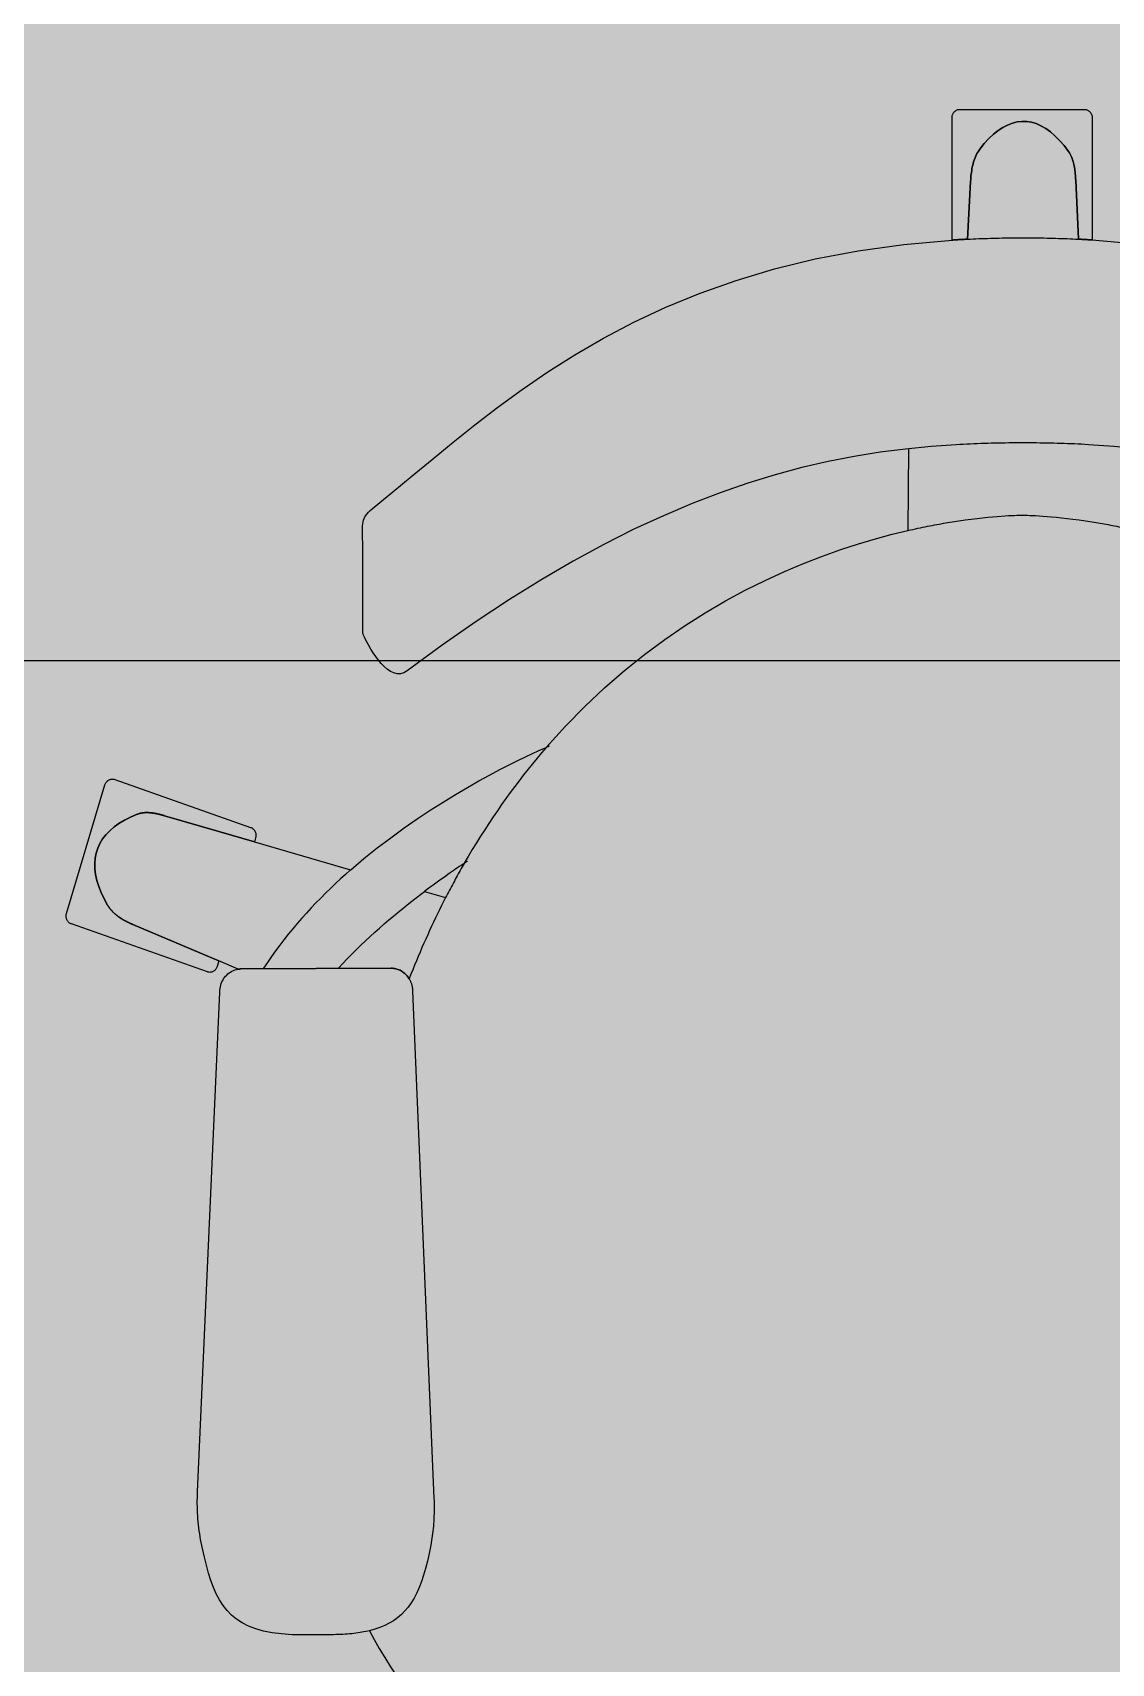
# Model space of a CAD drawing. Header units: metres. Extents: x -3.1 to 3, y -13.3 to 13.4.
# Drawn here: x -1.417 to -1.031, y 6.322 to 6.906 of the extents above; entities that cross this region are included whole.
import ezdxf

# ---------------------------------------------------------------- set-up
doc = ezdxf.new("R2010")
doc.units = ezdxf.units.M
doc.header["$MEASUREMENT"] = 0
doc.layers.add('Poly-Furniture', color=45, linetype='Continuous')
doc.layers.add('Poly-RoomsHatch', color=31, linetype='Continuous')

msp = doc.modelspace()

# ---------------------------------------------------------------- hatches: boundary and pattern name
at = {"layer": 'Poly-RoomsHatch'}
h = msp.add_hatch(color=31, dxfattribs=at)
h.dxf.hatch_style = 1
h.paths.add_polyline_path([(-2.755273, -11.584335), (0.893237, -11.584335), (0.893237, -7.204682), (2.755273, -7.204682), (2.755273, 9.589497), (1.219811, 9.589497), (-1.184988, 9.589497), (-1.184988, 10.128293), (-2.755273, 10.128293)])

# ---------------------------------------------------------------- linework, layer by layer
at = {"layer": 'Poly-Furniture', "color": 45}
for points in [[(-1.088331, 6.875063), (-1.088321, 6.87532), (-1.088291, 6.875572), (-1.088242, 6.875817), (-1.088175, 6.876055), (-1.088091, 6.876284), (-1.08799, 6.876503), (-1.087874, 6.876712), (-1.087743, 6.87691), (-1.087598, 6.877095), (-1.08744, 6.877267), (-1.08727, 6.877425), (-1.087089, 6.877567), (-1.086897, 6.877694), (-1.086695, 6.877804), (-1.086485, 6.877896), (-1.086266, 6.877969), (-1.08604, 6.878022), (-1.085809, 6.878055), (-1.085571, 6.878066)], [(-1.088331, 6.831297), (-1.088331, 6.875063)], [(-1.085571, 6.878066), (-1.040988, 6.878066)], [(-1.040988, 6.878066), (-1.040751, 6.878055), (-1.040519, 6.878022), (-1.040293, 6.877969), (-1.040075, 6.877896), (-1.039864, 6.877804), (-1.039663, 6.877694), (-1.039471, 6.877567), (-1.039289, 6.877425), (-1.039119, 6.877267), (-1.038961, 6.877095), (-1.038816, 6.87691), (-1.038685, 6.876712), (-1.038569, 6.876503), (-1.038469, 6.876284), (-1.038384, 6.876055), (-1.038317, 6.875817), (-1.038268, 6.875572), (-1.038238, 6.87532), (-1.038228, 6.875063)], [(-1.038228, 6.875063), (-1.038228, 6.831343)], [(-1.038228, 6.875063), (-1.038228, 6.875063)], [(-1.078408, 6.863788), (-1.076796, 6.865798), (-1.075163, 6.867583), (-1.073512, 6.869144), (-1.071843, 6.870479), (-1.070162, 6.871588), (-1.068469, 6.87247), (-1.066768, 6.873124), (-1.065061, 6.87355), (-1.063351, 6.873747), (-1.06164, 6.873714), (-1.059932, 6.87345), (-1.058228, 6.872954), (-1.056532, 6.872227), (-1.054846, 6.871266), (-1.053173, 6.870072), (-1.051516, 6.868644), (-1.049876, 6.866981), (-1.048257, 6.865081), (-1.046661, 6.862946)], [(-1.046661, 6.862945), (-1.048257, 6.865081), (-1.049876, 6.866981), (-1.051516, 6.868644), (-1.053173, 6.870072), (-1.054846, 6.871266), (-1.056532, 6.872227), (-1.058228, 6.872954), (-1.059932, 6.873449), (-1.06164, 6.873713), (-1.063351, 6.873747), (-1.065061, 6.87355), (-1.066768, 6.873124), (-1.068469, 6.87247), (-1.070162, 6.871588), (-1.071843, 6.870479), (-1.073512, 6.869144), (-1.075163, 6.867583), (-1.076796, 6.865798), (-1.078408, 6.863788)], [(-1.081702, 6.852296), (-1.081663, 6.852939), (-1.081614, 6.853585), (-1.081556, 6.854231), (-1.081487, 6.854878), (-1.081405, 6.855524), (-1.081311, 6.856167), (-1.081202, 6.856807), (-1.081078, 6.857442), (-1.080937, 6.858072), (-1.08078, 6.858694), (-1.080604, 6.859308), (-1.080408, 6.859913), (-1.080192, 6.860507), (-1.079955, 6.86109), (-1.079695, 6.86166), (-1.079411, 6.862216), (-1.079103, 6.862757), (-1.078768, 6.863281), (-1.078408, 6.863788)], [(-1.078408, 6.863788), (-1.078768, 6.863281), (-1.079103, 6.862757), (-1.079411, 6.862216), (-1.079695, 6.86166), (-1.079955, 6.86109), (-1.080192, 6.860507), (-1.080408, 6.859913), (-1.080604, 6.859308), (-1.08078, 6.858694), (-1.080937, 6.858071), (-1.081078, 6.857442), (-1.081202, 6.856807), (-1.081311, 6.856167), (-1.081405, 6.855524), (-1.081487, 6.854878), (-1.081556, 6.854231), (-1.081614, 6.853585), (-1.081663, 6.852939), (-1.081702, 6.852296)], [(-1.046661, 6.862946), (-1.046359, 6.862488), (-1.046082, 6.862016), (-1.045829, 6.86153), (-1.045599, 6.861031), (-1.045391, 6.86052), (-1.045203, 6.859998), (-1.045035, 6.859466), (-1.044885, 6.858926), (-1.044752, 6.858378), (-1.044635, 6.857823), (-1.044532, 6.857263), (-1.044443, 6.856699), (-1.044366, 6.85613), (-1.0443, 6.85556), (-1.044244, 6.854988), (-1.044197, 6.854416), (-1.044157, 6.853845), (-1.044123, 6.853276), (-1.044095, 6.85271)], [(-1.044095, 6.85271), (-1.044123, 6.853276), (-1.044157, 6.853845), (-1.044197, 6.854416), (-1.044244, 6.854988), (-1.0443, 6.85556), (-1.044366, 6.85613), (-1.044443, 6.856698), (-1.044532, 6.857263), (-1.044635, 6.857823), (-1.044752, 6.858378), (-1.044885, 6.858926), (-1.045035, 6.859466), (-1.045203, 6.859998), (-1.045391, 6.86052), (-1.045599, 6.861031), (-1.045829, 6.86153), (-1.046082, 6.862016), (-1.046359, 6.862488), (-1.046661, 6.862945)], [(-1.082825, 6.831614), (-1.081702, 6.852296)], [(-1.081702, 6.852296), (-1.082825, 6.831613)], [(-1.044095, 6.85271), (-1.043076, 6.831614)], [(-1.043076, 6.831613), (-1.044095, 6.85271)], [(-1.294957, 6.735774), (-1.288309, 6.741176), (-1.281429, 6.746883), (-1.274275, 6.752833), (-1.266806, 6.758965), (-1.258978, 6.765219), (-1.25075, 6.771532), (-1.242081, 6.777845), (-1.232928, 6.784096), (-1.22325, 6.790223), (-1.213004, 6.796167), (-1.202148, 6.801865), (-1.190641, 6.807257), (-1.178441, 6.812282), (-1.165505, 6.816878), (-1.151793, 6.820985), (-1.137261, 6.824541), (-1.121868, 6.827486), (-1.105572, 6.829759), (-1.088331, 6.831297)], [(-1.082825, 6.831613), (-1.083117, 6.8316), (-1.083409, 6.831587), (-1.083701, 6.831573), (-1.083993, 6.831558), (-1.084284, 6.831543), (-1.084575, 6.831528), (-1.084866, 6.831513), (-1.085156, 6.831497), (-1.085446, 6.831481), (-1.085736, 6.831464), (-1.086026, 6.831447), (-1.086315, 6.83143), (-1.086604, 6.831412), (-1.086893, 6.831394), (-1.087181, 6.831375), (-1.087469, 6.831356), (-1.087757, 6.831337), (-1.088044, 6.831317), (-1.088331, 6.831297)], [(-1.088331, 6.831297), (-1.088044, 6.831317), (-1.087757, 6.831337), (-1.087469, 6.831356), (-1.087181, 6.831375), (-1.086893, 6.831394), (-1.086604, 6.831412), (-1.086315, 6.83143), (-1.086026, 6.831447), (-1.085736, 6.831464), (-1.085446, 6.831481), (-1.085156, 6.831497), (-1.084866, 6.831513), (-1.084575, 6.831528), (-1.084284, 6.831543), (-1.083993, 6.831558), (-1.083701, 6.831572), (-1.083409, 6.831586), (-1.083117, 6.8316), (-1.082825, 6.831613)], [(-1.082825, 6.831613), (-1.081809, 6.831664), (-1.080789, 6.831712), (-1.079766, 6.831758), (-1.07874, 6.831801), (-1.077711, 6.83184), (-1.076679, 6.831878), (-1.075643, 6.831912), (-1.074604, 6.831944), (-1.073562, 6.831973), (-1.072517, 6.831999), (-1.071469, 6.832022), (-1.070417, 6.832043), (-1.069362, 6.832061), (-1.068304, 6.832076), (-1.067243, 6.832088), (-1.066178, 6.832098), (-1.06511, 6.832105), (-1.064039, 6.832109), (-1.062964, 6.83211)], [(-1.062964, 6.83211), (-1.061889, 6.832109), (-1.060818, 6.832105), (-1.059749, 6.832098), (-1.058683, 6.832088), (-1.05762, 6.832076), (-1.056561, 6.832061), (-1.055504, 6.832043), (-1.054451, 6.832022), (-1.053401, 6.831999), (-1.052354, 6.831973), (-1.05131, 6.831944), (-1.050269, 6.831912), (-1.049232, 6.831878), (-1.048198, 6.83184), (-1.047167, 6.831801), (-1.046139, 6.831758), (-1.045114, 6.831712), (-1.044093, 6.831664), (-1.043076, 6.831613)], [(-1.038228, 6.831343), (-1.038481, 6.831359), (-1.038735, 6.831375), (-1.038988, 6.831391), (-1.039242, 6.831407), (-1.039496, 6.831423), (-1.03975, 6.831438), (-1.040004, 6.831453), (-1.040259, 6.831468), (-1.040514, 6.831482), (-1.040769, 6.831496), (-1.041024, 6.83151), (-1.04128, 6.831524), (-1.041536, 6.831538), (-1.041792, 6.831551), (-1.042048, 6.831564), (-1.042305, 6.831577), (-1.042561, 6.831589), (-1.042818, 6.831601), (-1.043076, 6.831613)], [(-1.043076, 6.831613), (-1.042818, 6.831601), (-1.042561, 6.831589), (-1.042305, 6.831577), (-1.042048, 6.831564), (-1.041792, 6.831551), (-1.041536, 6.831538), (-1.04128, 6.831524), (-1.041024, 6.83151), (-1.040769, 6.831496), (-1.040514, 6.831482), (-1.040259, 6.831468), (-1.040004, 6.831453), (-1.03975, 6.831438), (-1.039496, 6.831422), (-1.039242, 6.831407), (-1.038988, 6.831391), (-1.038735, 6.831375), (-1.038481, 6.831359), (-1.038228, 6.831342)], [(-1.038228, 6.831342), (-1.020933, 6.829826), (-1.004592, 6.827572), (-0.989164, 6.82464), (-0.974605, 6.821093), (-0.960873, 6.816992), (-0.947924, 6.812399), (-0.935717, 6.807373), (-0.924207, 6.801978), (-0.913353, 6.796275), (-0.903111, 6.790324), (-0.893439, 6.784187), (-0.884294, 6.777926), (-0.875632, 6.771602), (-0.867412, 6.765277), (-0.85959, 6.759011), (-0.852124, 6.752866), (-0.84497, 6.746904), (-0.838086, 6.741186), (-0.831429, 6.735774)], [(-1.086826, 6.758066), (-1.095854, 6.757427), (-1.10493, 6.756531), (-1.114069, 6.755353), (-1.123291, 6.753866), (-1.132611, 6.752045), (-1.142048, 6.749865), (-1.151618, 6.7473), (-1.16134, 6.744323), (-1.17123, 6.740911), (-1.181306, 6.737035), (-1.191585, 6.732672), (-1.202084, 6.727796), (-1.212822, 6.72238), (-1.223814, 6.716399), (-1.235079, 6.709827), (-1.246633, 6.702639), (-1.258495, 6.694809), (-1.270681, 6.686312), (-1.283209, 6.677121)], [(-1.063103, 6.758721), (-1.064343, 6.75872), (-1.065585, 6.758715), (-1.066829, 6.758707), (-1.068073, 6.758695), (-1.069319, 6.75868), (-1.070567, 6.758662), (-1.071815, 6.75864), (-1.073064, 6.758614), (-1.074314, 6.758585), (-1.075564, 6.758552), (-1.076815, 6.758514), (-1.078066, 6.758473), (-1.079318, 6.758428), (-1.08057, 6.758379), (-1.081821, 6.758325), (-1.083073, 6.758267), (-1.084325, 6.758205), (-1.085576, 6.758138), (-1.086826, 6.758066)], [(-1.039553, 6.758081), (-1.040794, 6.758151), (-1.042035, 6.758215), (-1.043276, 6.758276), (-1.044516, 6.758332), (-1.045756, 6.758385), (-1.046996, 6.758433), (-1.048235, 6.758477), (-1.049474, 6.758517), (-1.050714, 6.758554), (-1.051952, 6.758587), (-1.053191, 6.758616), (-1.05443, 6.758641), (-1.055669, 6.758663), (-1.056908, 6.758681), (-1.058146, 6.758695), (-1.059385, 6.758707), (-1.060624, 6.758715), (-1.061864, 6.75872), (-1.063103, 6.758721)], [(-0.843177, 6.677121), (-0.855715, 6.68632), (-0.86791, 6.694824), (-0.879777, 6.702659), (-0.891335, 6.709851), (-0.902601, 6.716426), (-0.913594, 6.72241), (-0.92433, 6.727827), (-0.934826, 6.732705), (-0.945102, 6.737068), (-0.955174, 6.740943), (-0.965059, 6.744355), (-0.974776, 6.74733), (-0.984343, 6.749894), (-0.993775, 6.752072), (-1.003092, 6.753891), (-1.012311, 6.755375), (-1.021449, 6.756551), (-1.030523, 6.757445), (-1.039553, 6.758081)], [(-1.103865, 6.756651), (-1.104094, 6.727389)], [(-1.299069, 6.720473), (-1.299078, 6.721916), (-1.299101, 6.723235), (-1.29913, 6.724437), (-1.29916, 6.725535), (-1.299183, 6.726535), (-1.299192, 6.727449), (-1.299181, 6.728286), (-1.299142, 6.729054), (-1.299069, 6.729765), (-1.298955, 6.730427), (-1.298794, 6.73105), (-1.298577, 6.731643), (-1.298299, 6.732217), (-1.297953, 6.73278), (-1.297531, 6.733342), (-1.297028, 6.733913), (-1.296435, 6.734502), (-1.295747, 6.735119), (-1.294957, 6.735774)], [(-1.104094, 6.727382), (-1.103193, 6.727588), (-1.1023, 6.727789), (-1.101414, 6.727985), (-1.100535, 6.728175), (-1.099664, 6.72836), (-1.098801, 6.728541), (-1.097946, 6.728716), (-1.097099, 6.728886), (-1.09626, 6.729052), (-1.095429, 6.729212), (-1.094606, 6.729368), (-1.093791, 6.72952), (-1.092985, 6.729667), (-1.092188, 6.72981), (-1.091399, 6.729948), (-1.090619, 6.730082), (-1.089847, 6.730212), (-1.089085, 6.730338), (-1.088331, 6.73046)], [(-1.088331, 6.73046), (-1.085942, 6.73083), (-1.083653, 6.731159), (-1.081467, 6.73145), (-1.079388, 6.731706), (-1.07742, 6.731927), (-1.075564, 6.732118), (-1.073826, 6.73228), (-1.072208, 6.732415), (-1.070713, 6.732527), (-1.069344, 6.732616), (-1.068106, 6.732686), (-1.067001, 6.732739), (-1.066033, 6.732778), (-1.065204, 6.732804), (-1.064519, 6.73282), (-1.06398, 6.732828), (-1.063591, 6.732831), (-1.063356, 6.732831), (-1.063276, 6.732831)], [(-1.063276, 6.732831), (-1.063197, 6.732831), (-1.062961, 6.732831), (-1.062572, 6.732828), (-1.062034, 6.73282), (-1.061348, 6.732804), (-1.06052, 6.732778), (-1.059552, 6.732739), (-1.058447, 6.732686), (-1.057209, 6.732616), (-1.055841, 6.732527), (-1.054346, 6.732415), (-1.052728, 6.73228), (-1.05099, 6.732118), (-1.049136, 6.731927), (-1.047168, 6.731706), (-1.04509, 6.73145), (-1.042905, 6.731159), (-1.040617, 6.73083), (-1.038228, 6.73046)], [(-1.038228, 6.73046), (-1.037533, 6.730348), (-1.036831, 6.730232), (-1.036121, 6.730113), (-1.035404, 6.72999), (-1.034679, 6.729864), (-1.033946, 6.729734), (-1.033207, 6.7296), (-1.03246, 6.729463), (-1.031706, 6.729321), (-1.030945, 6.729176), (-1.030177, 6.729027), (-1.029402, 6.728873), (-1.028621, 6.728716), (-1.027832, 6.728555), (-1.027037, 6.728389), (-1.026235, 6.728219), (-1.025426, 6.728045), (-1.024612, 6.727866), (-1.02379, 6.727683)], [(-1.233481, 6.64974), (-1.226638, 6.657326), (-1.219675, 6.664435), (-1.212614, 6.671084), (-1.205476, 6.677287), (-1.198283, 6.68306), (-1.191058, 6.688419), (-1.183822, 6.693378), (-1.176597, 6.697954), (-1.169405, 6.702161), (-1.162267, 6.706016), (-1.155206, 6.709534), (-1.148243, 6.712729), (-1.141401, 6.715618), (-1.1347, 6.718216), (-1.128164, 6.720539), (-1.121813, 6.722601), (-1.11567, 6.724419), (-1.109756, 6.726007), (-1.104094, 6.727382)], [(-1.299069, 6.69051), (-1.299069, 6.720473)], [(-1.283209, 6.677121), (-1.284418, 6.676415), (-1.28563, 6.676083), (-1.286835, 6.676088), (-1.288028, 6.676391), (-1.289199, 6.676953), (-1.290341, 6.677737), (-1.291447, 6.678702), (-1.292509, 6.679812), (-1.293519, 6.681027), (-1.29447, 6.682309), (-1.295353, 6.68362), (-1.296161, 6.68492), (-1.296886, 6.686172), (-1.297521, 6.687338), (-1.298058, 6.688377), (-1.298489, 6.689253), (-1.298806, 6.689926), (-1.299002, 6.690358), (-1.299069, 6.69051)], [(-0.336012, 6.680689), (-1.790534, 6.680689)], [(-1.30341, 6.605915), (-1.298663, 6.60995), (-1.29388, 6.613799), (-1.289088, 6.61746), (-1.284316, 6.620933), (-1.279589, 6.624216), (-1.274935, 6.627309), (-1.270382, 6.63021), (-1.265956, 6.632919), (-1.261686, 6.635434), (-1.257597, 6.637755), (-1.253717, 6.639881), (-1.250074, 6.641811), (-1.246695, 6.643543), (-1.243607, 6.645077), (-1.240836, 6.646412), (-1.238411, 6.647547), (-1.236359, 6.64848), (-1.234706, 6.649212), (-1.233481, 6.64974)], [(-1.233481, 6.64974), (-1.235118, 6.647831), (-1.236746, 6.645892), (-1.238365, 6.643924), (-1.239975, 6.641927), (-1.241576, 6.6399), (-1.243166, 6.637844), (-1.244746, 6.635757), (-1.246315, 6.63364), (-1.247873, 6.631492), (-1.24942, 6.629314), (-1.250955, 6.627105), (-1.252478, 6.624864), (-1.253989, 6.622592), (-1.255488, 6.620288), (-1.256973, 6.617953), (-1.258446, 6.615585), (-1.259904, 6.613184), (-1.261349, 6.610751), (-1.26278, 6.608285)], [(-1.232413, 6.650184), (-1.232416, 6.650183), (-1.232425, 6.650179), (-1.23244, 6.650173), (-1.232461, 6.650164), (-1.232489, 6.650153), (-1.232522, 6.65014), (-1.232561, 6.650123), (-1.232606, 6.650105), (-1.232657, 6.650084), (-1.232713, 6.65006), (-1.232776, 6.650034), (-1.232844, 6.650006), (-1.232918, 6.649975), (-1.232998, 6.649942), (-1.233083, 6.649907), (-1.233174, 6.649869), (-1.233271, 6.649828), (-1.233373, 6.649785), (-1.233481, 6.64974)], [(-1.233481, 6.64974), (-1.233481, 6.64974)], [(-1.405059, 6.59035), (-1.391279, 6.636366)], [(-1.391279, 6.636366), (-1.391196, 6.636607), (-1.391096, 6.636836), (-1.390979, 6.637053), (-1.390847, 6.637255), (-1.390702, 6.637444), (-1.390543, 6.637618), (-1.390373, 6.637777), (-1.390192, 6.637921), (-1.390002, 6.638048), (-1.389802, 6.638157), (-1.389596, 6.63825), (-1.389382, 6.638324), (-1.389164, 6.638379), (-1.388941, 6.638416), (-1.388714, 6.638432), (-1.388486, 6.638427), (-1.388256, 6.638402), (-1.388027, 6.638355), (-1.387798, 6.638285)], [(-1.387798, 6.638285), (-1.339186, 6.621133)], [(-1.379782, 6.625837), (-1.382148, 6.62485), (-1.384313, 6.623765), (-1.386278, 6.622587), (-1.388043, 6.621317), (-1.389607, 6.619959), (-1.390969, 6.618516), (-1.392131, 6.61699), (-1.393092, 6.615385), (-1.393851, 6.613703), (-1.394409, 6.611947), (-1.394766, 6.610121), (-1.39492, 6.608228), (-1.394872, 6.606269), (-1.394623, 6.604249), (-1.394171, 6.60217), (-1.393516, 6.600035), (-1.392659, 6.597847), (-1.391599, 6.595608), (-1.390336, 6.593323)], [(-1.390336, 6.593323), (-1.391599, 6.595608), (-1.392659, 6.597847), (-1.393516, 6.600035), (-1.394171, 6.60217), (-1.394623, 6.604249), (-1.394872, 6.606269), (-1.39492, 6.608228), (-1.394766, 6.610121), (-1.394409, 6.611947), (-1.393851, 6.613703), (-1.393092, 6.615385), (-1.392131, 6.61699), (-1.390969, 6.618516), (-1.389607, 6.619959), (-1.388043, 6.621317), (-1.386278, 6.622587), (-1.384313, 6.623765), (-1.382148, 6.62485), (-1.379782, 6.625837)], [(-1.375351, 6.626401), (-1.375589, 6.626416), (-1.375827, 6.626427), (-1.376065, 6.626433), (-1.376303, 6.626435), (-1.37654, 6.626433), (-1.376777, 6.626426), (-1.377013, 6.626414), (-1.377248, 6.626397), (-1.377483, 6.626375), (-1.377717, 6.626347), (-1.37795, 6.626315), (-1.378183, 6.626276), (-1.378414, 6.626232), (-1.378645, 6.626182), (-1.378874, 6.626126), (-1.379103, 6.626063), (-1.37933, 6.625994), (-1.379557, 6.625919), (-1.379782, 6.625837)], [(-1.379782, 6.625837), (-1.379557, 6.625919), (-1.37933, 6.625994), (-1.379103, 6.626063), (-1.378874, 6.626126), (-1.378645, 6.626182), (-1.378414, 6.626232), (-1.378183, 6.626276), (-1.37795, 6.626315), (-1.377717, 6.626347), (-1.377483, 6.626375), (-1.377248, 6.626397), (-1.377013, 6.626414), (-1.376777, 6.626426), (-1.37654, 6.626433), (-1.376303, 6.626435), (-1.376065, 6.626433), (-1.375827, 6.626427), (-1.375589, 6.626416), (-1.375351, 6.626401)], [(-1.374754, 6.626356), (-1.374786, 6.626359), (-1.374817, 6.626361), (-1.374849, 6.626364), (-1.37488, 6.626366), (-1.374912, 6.626369), (-1.374943, 6.626372), (-1.374974, 6.626375), (-1.375006, 6.626377), (-1.375037, 6.62638), (-1.375068, 6.626383), (-1.375099, 6.626385), (-1.37513, 6.626388), (-1.375162, 6.62639), (-1.375193, 6.626393), (-1.375224, 6.626395), (-1.375256, 6.626397), (-1.375287, 6.626398), (-1.375319, 6.6264), (-1.375351, 6.626401)], [(-1.374754, 6.626356), (-1.374786, 6.626359), (-1.374817, 6.626361), (-1.374849, 6.626364), (-1.37488, 6.626366), (-1.374912, 6.626369), (-1.374943, 6.626372), (-1.374974, 6.626375), (-1.375006, 6.626377), (-1.375037, 6.62638), (-1.375068, 6.626383), (-1.375099, 6.626385), (-1.37513, 6.626388), (-1.375162, 6.62639), (-1.375193, 6.626393), (-1.375224, 6.626395), (-1.375256, 6.626397), (-1.375287, 6.626398), (-1.375319, 6.6264), (-1.375351, 6.626401)], [(-1.375351, 6.626401), (-1.375319, 6.6264), (-1.375287, 6.626398), (-1.375256, 6.626397), (-1.375224, 6.626395), (-1.375193, 6.626393), (-1.375162, 6.62639), (-1.37513, 6.626388), (-1.375099, 6.626385), (-1.375068, 6.626383), (-1.375037, 6.62638), (-1.375006, 6.626377), (-1.374974, 6.626375), (-1.374943, 6.626372), (-1.374912, 6.626369), (-1.37488, 6.626366), (-1.374849, 6.626364), (-1.374817, 6.626361), (-1.374786, 6.626359), (-1.374754, 6.626356)], [(-1.374657, 6.626341), (-1.374661, 6.626341), (-1.374666, 6.626341), (-1.374671, 6.626341), (-1.374675, 6.626341), (-1.37468, 6.626341), (-1.374685, 6.626342), (-1.37469, 6.626342), (-1.374695, 6.626342), (-1.3747, 6.626343), (-1.374706, 6.626343), (-1.374711, 6.626344), (-1.374716, 6.626345), (-1.374722, 6.626346), (-1.374727, 6.626347), (-1.374732, 6.626348), (-1.374738, 6.62635), (-1.374743, 6.626352), (-1.374749, 6.626354), (-1.374754, 6.626356)], [(-1.374754, 6.626356), (-1.374749, 6.626355), (-1.374743, 6.626354), (-1.374738, 6.626353), (-1.374732, 6.626352), (-1.374727, 6.626351), (-1.374722, 6.626351), (-1.374716, 6.62635), (-1.374711, 6.626349), (-1.374706, 6.626349), (-1.3747, 6.626348), (-1.374695, 6.626348), (-1.37469, 6.626347), (-1.374685, 6.626346), (-1.37468, 6.626346), (-1.374675, 6.626345), (-1.374671, 6.626344), (-1.374666, 6.626343), (-1.374661, 6.626342), (-1.374657, 6.626341)], [(-1.374102, 6.626266), (-1.374132, 6.62627), (-1.374161, 6.626275), (-1.374191, 6.62628), (-1.37422, 6.626284), (-1.37425, 6.626288), (-1.374279, 6.626292), (-1.374309, 6.626296), (-1.374338, 6.6263), (-1.374368, 6.626304), (-1.374397, 6.626308), (-1.374426, 6.626312), (-1.374455, 6.626316), (-1.374484, 6.626319), (-1.374513, 6.626323), (-1.374542, 6.626327), (-1.374571, 6.62633), (-1.3746, 6.626334), (-1.374629, 6.626337), (-1.374657, 6.626341)], [(-1.374102, 6.626266), (-1.374131, 6.62627), (-1.374159, 6.626275), (-1.374188, 6.62628), (-1.374217, 6.626284), (-1.374246, 6.626288), (-1.374275, 6.626292), (-1.374304, 6.626296), (-1.374333, 6.6263), (-1.374362, 6.626304), (-1.374392, 6.626308), (-1.374421, 6.626312), (-1.37445, 6.626316), (-1.37448, 6.626319), (-1.374509, 6.626323), (-1.374539, 6.626327), (-1.374568, 6.62633), (-1.374598, 6.626334), (-1.374627, 6.626337), (-1.374657, 6.626341)], [(-1.374657, 6.626341), (-1.374627, 6.626337), (-1.374598, 6.626334), (-1.374568, 6.62633), (-1.374539, 6.626327), (-1.374509, 6.626323), (-1.37448, 6.626319), (-1.37445, 6.626316), (-1.374421, 6.626312), (-1.374392, 6.626308), (-1.374362, 6.626304), (-1.374333, 6.6263), (-1.374304, 6.626296), (-1.374275, 6.626292), (-1.374246, 6.626288), (-1.374217, 6.626284), (-1.374188, 6.62628), (-1.374159, 6.626275), (-1.374131, 6.62627), (-1.374102, 6.626266)], [(-1.373832, 6.626228), (-1.373846, 6.626231), (-1.37386, 6.626233), (-1.373875, 6.626235), (-1.373889, 6.626238), (-1.373903, 6.62624), (-1.373917, 6.626242), (-1.373931, 6.626244), (-1.373946, 6.626247), (-1.37396, 6.626249), (-1.373974, 6.626251), (-1.373988, 6.626253), (-1.374003, 6.626255), (-1.374017, 6.626257), (-1.374031, 6.626258), (-1.374045, 6.62626), (-1.37406, 6.626262), (-1.374074, 6.626263), (-1.374088, 6.626265), (-1.374102, 6.626266)], [(-1.374102, 6.626266), (-1.374088, 6.626265), (-1.374074, 6.626263), (-1.37406, 6.626262), (-1.374045, 6.62626), (-1.374031, 6.626258), (-1.374017, 6.626257), (-1.374003, 6.626255), (-1.373988, 6.626253), (-1.373974, 6.626251), (-1.37396, 6.626249), (-1.373946, 6.626247), (-1.373931, 6.626244), (-1.373917, 6.626242), (-1.373903, 6.62624), (-1.373889, 6.626238), (-1.373875, 6.626235), (-1.37386, 6.626233), (-1.373846, 6.626231), (-1.373832, 6.626228)], [(-1.373124, 6.6261), (-1.373162, 6.626107), (-1.373199, 6.626114), (-1.373236, 6.626122), (-1.373273, 6.626129), (-1.373311, 6.626136), (-1.373348, 6.626143), (-1.373385, 6.62615), (-1.373422, 6.626157), (-1.37346, 6.626164), (-1.373497, 6.62617), (-1.373534, 6.626177), (-1.373571, 6.626184), (-1.373608, 6.62619), (-1.373646, 6.626197), (-1.373683, 6.626203), (-1.37372, 6.62621), (-1.373757, 6.626216), (-1.373795, 6.626222), (-1.373832, 6.626228)], [(-1.373124, 6.6261), (-1.373162, 6.626107), (-1.373199, 6.626114), (-1.373236, 6.626122), (-1.373273, 6.626129), (-1.373311, 6.626136), (-1.373348, 6.626143), (-1.373385, 6.62615), (-1.373422, 6.626157), (-1.37346, 6.626164), (-1.373497, 6.62617), (-1.373534, 6.626177), (-1.373571, 6.626184), (-1.373608, 6.62619), (-1.373646, 6.626197), (-1.373683, 6.626203), (-1.37372, 6.62621), (-1.373757, 6.626216), (-1.373795, 6.626222), (-1.373832, 6.626228)], [(-1.373832, 6.626228), (-1.373795, 6.626222), (-1.373757, 6.626216), (-1.37372, 6.62621), (-1.373683, 6.626203), (-1.373646, 6.626197), (-1.373608, 6.62619), (-1.373571, 6.626184), (-1.373534, 6.626177), (-1.373497, 6.62617), (-1.37346, 6.626164), (-1.373422, 6.626157), (-1.373385, 6.62615), (-1.373348, 6.626143), (-1.373311, 6.626136), (-1.373273, 6.626129), (-1.373236, 6.626122), (-1.373199, 6.626114), (-1.373162, 6.626107), (-1.373124, 6.6261)], [(-1.372306, 6.625927), (-1.372349, 6.625937), (-1.372392, 6.625946), (-1.372435, 6.625956), (-1.372478, 6.625965), (-1.372521, 6.625974), (-1.372564, 6.625984), (-1.372607, 6.625993), (-1.37265, 6.626003), (-1.372694, 6.626012), (-1.372737, 6.626021), (-1.37278, 6.62603), (-1.372823, 6.626039), (-1.372867, 6.626048), (-1.37291, 6.626057), (-1.372953, 6.626066), (-1.372996, 6.626075), (-1.373039, 6.626083), (-1.373082, 6.626092), (-1.373124, 6.6261)], [(-1.373124, 6.6261), (-1.373082, 6.626092), (-1.373039, 6.626083), (-1.372996, 6.626075), (-1.372953, 6.626066), (-1.37291, 6.626057), (-1.372867, 6.626048), (-1.372823, 6.626039), (-1.37278, 6.62603), (-1.372737, 6.626021), (-1.372694, 6.626012), (-1.37265, 6.626003), (-1.372607, 6.625993), (-1.372564, 6.625984), (-1.372521, 6.625974), (-1.372478, 6.625965), (-1.372435, 6.625956), (-1.372392, 6.625946), (-1.372349, 6.625937), (-1.372306, 6.625927)], [(-1.371557, 6.625746), (-1.371597, 6.625757), (-1.371636, 6.625768), (-1.371676, 6.625778), (-1.371715, 6.625788), (-1.371754, 6.625798), (-1.371794, 6.625808), (-1.371833, 6.625818), (-1.371873, 6.625828), (-1.371912, 6.625838), (-1.371951, 6.625847), (-1.371991, 6.625857), (-1.37203, 6.625866), (-1.37207, 6.625875), (-1.372109, 6.625884), (-1.372149, 6.625893), (-1.372188, 6.625902), (-1.372227, 6.62591), (-1.372267, 6.625919), (-1.372306, 6.625927)], [(-1.371557, 6.625746), (-1.371597, 6.625756), (-1.371636, 6.625765), (-1.371676, 6.625775), (-1.371715, 6.625784), (-1.371754, 6.625794), (-1.371794, 6.625803), (-1.371833, 6.625813), (-1.371873, 6.625823), (-1.371912, 6.625832), (-1.371951, 6.625842), (-1.371991, 6.625851), (-1.37203, 6.625861), (-1.37207, 6.62587), (-1.372109, 6.62588), (-1.372149, 6.625889), (-1.372188, 6.625899), (-1.372227, 6.625908), (-1.372267, 6.625918), (-1.372306, 6.625927)], [(-1.372306, 6.625927), (-1.372267, 6.625918), (-1.372227, 6.625908), (-1.372188, 6.625899), (-1.372149, 6.625889), (-1.372109, 6.62588), (-1.37207, 6.62587), (-1.37203, 6.625861), (-1.371991, 6.625851), (-1.371951, 6.625842), (-1.371912, 6.625832), (-1.371873, 6.625823), (-1.371833, 6.625813), (-1.371794, 6.625803), (-1.371754, 6.625794), (-1.371715, 6.625784), (-1.371676, 6.625775), (-1.371636, 6.625765), (-1.371597, 6.625756), (-1.371557, 6.625746)], [(-1.371405, 6.625709), (-1.371412, 6.62571), (-1.37142, 6.625711), (-1.371428, 6.625713), (-1.371436, 6.625715), (-1.371444, 6.625716), (-1.371452, 6.625718), (-1.37146, 6.62572), (-1.371469, 6.625722), (-1.371477, 6.625724), (-1.371485, 6.625726), (-1.371493, 6.625728), (-1.371501, 6.62573), (-1.37151, 6.625732), (-1.371518, 6.625735), (-1.371526, 6.625737), (-1.371534, 6.625739), (-1.371542, 6.625742), (-1.37155, 6.625744), (-1.371557, 6.625746)], [(-1.371557, 6.625746), (-1.37155, 6.625744), (-1.371542, 6.625742), (-1.371534, 6.625739), (-1.371526, 6.625737), (-1.371518, 6.625735), (-1.37151, 6.625732), (-1.371501, 6.62573), (-1.371493, 6.625728), (-1.371485, 6.625726), (-1.371477, 6.625724), (-1.371469, 6.625722), (-1.37146, 6.62572), (-1.371452, 6.625718), (-1.371444, 6.625716), (-1.371436, 6.625715), (-1.371428, 6.625713), (-1.37142, 6.625711), (-1.371412, 6.62571), (-1.371405, 6.625709)], [(-1.371405, 6.625709), (-1.371331, 6.62569), (-1.371258, 6.62567), (-1.371185, 6.625651), (-1.371112, 6.625631), (-1.371039, 6.625611), (-1.370966, 6.625591), (-1.370894, 6.625571), (-1.370821, 6.62555), (-1.370748, 6.62553), (-1.370676, 6.625509), (-1.370603, 6.625489), (-1.370531, 6.625468), (-1.370459, 6.625448), (-1.370386, 6.625427), (-1.370314, 6.625407), (-1.370242, 6.625386), (-1.370169, 6.625366), (-1.370097, 6.625345), (-1.370025, 6.625325)], [(-1.370025, 6.625317), (-1.370097, 6.625339), (-1.370169, 6.62536), (-1.370242, 6.625381), (-1.370314, 6.625402), (-1.370386, 6.625423), (-1.370459, 6.625444), (-1.370531, 6.625464), (-1.370603, 6.625485), (-1.370676, 6.625506), (-1.370748, 6.625526), (-1.370821, 6.625547), (-1.370894, 6.625567), (-1.370966, 6.625587), (-1.371039, 6.625608), (-1.371112, 6.625628), (-1.371185, 6.625648), (-1.371258, 6.625668), (-1.371331, 6.625689), (-1.371405, 6.625709)], [(-1.371405, 6.625709), (-1.371331, 6.625689), (-1.371258, 6.625668), (-1.371185, 6.625648), (-1.371112, 6.625628), (-1.371039, 6.625608), (-1.370966, 6.625587), (-1.370894, 6.625567), (-1.370821, 6.625547), (-1.370748, 6.625526), (-1.370676, 6.625506), (-1.370603, 6.625485), (-1.370531, 6.625464), (-1.370459, 6.625444), (-1.370386, 6.625423), (-1.370314, 6.625402), (-1.370242, 6.625381), (-1.370169, 6.62536), (-1.370097, 6.625339), (-1.370025, 6.625317)], [(-1.370025, 6.625325), (-1.351433, 6.619906)], [(-1.351433, 6.619906), (-1.370025, 6.625317)], [(-1.370025, 6.625317), (-1.351433, 6.619906)], [(-1.350511, 6.619635), (-1.351433, 6.619906)], [(-1.351433, 6.619906), (-1.350511, 6.619635)], [(-1.337834, 6.615947), (-1.350511, 6.619635)], [(-1.350511, 6.619635), (-1.337827, 6.61594)], [(-1.339186, 6.621133), (-1.338963, 6.621043), (-1.338751, 6.620935), (-1.338551, 6.62081), (-1.338363, 6.620668), (-1.338188, 6.62051), (-1.338027, 6.620339), (-1.33788, 6.620154), (-1.337748, 6.619958), (-1.337631, 6.619752), (-1.337529, 6.619535), (-1.337444, 6.619311), (-1.337375, 6.619079), (-1.337324, 6.618841), (-1.337291, 6.618599), (-1.337276, 6.618353), (-1.33728, 6.618104), (-1.337303, 6.617854), (-1.337347, 6.617604), (-1.337411, 6.617355)], [(-1.337411, 6.617355), (-1.337834, 6.615947)], [(-1.337411, 6.617355), (-1.337411, 6.617355)], [(-1.337827, 6.61594), (-1.303417, 6.605915)], [(-1.303417, 6.605915), (-1.305233, 6.604308), (-1.307038, 6.602675), (-1.308831, 6.601014), (-1.310609, 6.599325), (-1.312372, 6.59761), (-1.314118, 6.595866), (-1.315845, 6.594096), (-1.317551, 6.592299), (-1.319236, 6.590474), (-1.320897, 6.588622), (-1.322534, 6.586743), (-1.324143, 6.584838), (-1.325724, 6.582905), (-1.327276, 6.580945), (-1.328796, 6.578958), (-1.330284, 6.576945), (-1.331737, 6.574905), (-1.333154, 6.572838), (-1.334533, 6.570744)], [(-1.303417, 6.605915), (-1.303417, 6.605915), (-1.303417, 6.605915), (-1.303417, 6.605915), (-1.303417, 6.605915), (-1.303417, 6.605916), (-1.303417, 6.605916), (-1.303417, 6.605917), (-1.303416, 6.605917), (-1.303416, 6.605917), (-1.303416, 6.605918), (-1.303416, 6.605918), (-1.303415, 6.605918), (-1.303415, 6.605918), (-1.303414, 6.605918), (-1.303414, 6.605918), (-1.303413, 6.605917), (-1.303412, 6.605917), (-1.303411, 6.605916), (-1.30341, 6.605915)], [(-1.262787, 6.608285), (-1.263162, 6.608037), (-1.263587, 6.607754), (-1.264061, 6.607437), (-1.264582, 6.607087), (-1.265149, 6.606703), (-1.265759, 6.606287), (-1.266413, 6.605839), (-1.267107, 6.605361), (-1.26784, 6.604851), (-1.268611, 6.604312), (-1.269418, 6.603744), (-1.27026, 6.603146), (-1.271135, 6.602521), (-1.272041, 6.601869), (-1.272977, 6.601189), (-1.273942, 6.600483), (-1.274933, 6.599752), (-1.275949, 6.598996), (-1.276989, 6.598215)], [(-1.262787, 6.608278), (-1.263146, 6.607652), (-1.263505, 6.607023), (-1.263863, 6.606393), (-1.264219, 6.605761), (-1.264575, 6.605126), (-1.26493, 6.604489), (-1.265283, 6.60385), (-1.265636, 6.603209), (-1.265988, 6.602566), (-1.266338, 6.601921), (-1.266688, 6.601273), (-1.267037, 6.600624), (-1.267384, 6.599972), (-1.267731, 6.599318), (-1.268077, 6.598662), (-1.268422, 6.598004), (-1.268766, 6.597344), (-1.269109, 6.596682), (-1.269451, 6.596018)], [(-1.26278, 6.608285), (-1.262787, 6.608285)], [(-1.261684, 6.609), (-1.261687, 6.608998), (-1.261697, 6.608992), (-1.261713, 6.608982), (-1.261735, 6.608968), (-1.261764, 6.608949), (-1.261798, 6.608927), (-1.261839, 6.608901), (-1.261885, 6.608871), (-1.261938, 6.608836), (-1.261997, 6.608798), (-1.262061, 6.608757), (-1.262131, 6.608711), (-1.262207, 6.608661), (-1.262289, 6.608608), (-1.262376, 6.608551), (-1.262469, 6.60849), (-1.262567, 6.608425), (-1.262671, 6.608357), (-1.26278, 6.608285)], [(-1.30771, 6.570744), (-1.30618, 6.572422), (-1.304617, 6.574083), (-1.303024, 6.575726), (-1.301406, 6.57735), (-1.299766, 6.578952), (-1.29811, 6.580531), (-1.296441, 6.582086), (-1.294764, 6.583615), (-1.293083, 6.585115), (-1.291402, 6.586586), (-1.289726, 6.588025), (-1.288059, 6.589432), (-1.286404, 6.590804), (-1.284767, 6.59214), (-1.283151, 6.593437), (-1.281561, 6.594695), (-1.280001, 6.595912), (-1.278476, 6.597086), (-1.276989, 6.598215)], [(-1.269451, 6.596018), (-1.270182, 6.594581), (-1.270909, 6.593134), (-1.271631, 6.591677), (-1.272348, 6.59021), (-1.27306, 6.588733), (-1.273768, 6.587246), (-1.274471, 6.585749), (-1.275168, 6.584242), (-1.275861, 6.582724), (-1.276549, 6.581196), (-1.277231, 6.579658), (-1.277908, 6.578109), (-1.278581, 6.57655), (-1.279248, 6.57498), (-1.279909, 6.5734), (-1.280566, 6.57181), (-1.281216, 6.570208), (-1.281862, 6.568596), (-1.282502, 6.566974)], [(-1.276989, 6.598215), (-1.269451, 6.596018)], [(-1.40329, 6.586572), (-1.403513, 6.586661), (-1.403724, 6.58677), (-1.403923, 6.586896), (-1.40411, 6.587038), (-1.404284, 6.587196), (-1.404444, 6.587368), (-1.404591, 6.587552), (-1.404723, 6.587749), (-1.40484, 6.587956), (-1.404941, 6.588173), (-1.405026, 6.588397), (-1.405094, 6.588629), (-1.405145, 6.588867), (-1.405179, 6.589109), (-1.405194, 6.589355), (-1.40519, 6.589603), (-1.405166, 6.589853), (-1.405123, 6.590102), (-1.405059, 6.59035)], [(-1.390336, 6.593323), (-1.390256, 6.59319), (-1.390173, 6.593057), (-1.39009, 6.592926), (-1.390005, 6.592797), (-1.389918, 6.592669), (-1.38983, 6.592542), (-1.389741, 6.592416), (-1.38965, 6.592292), (-1.389558, 6.592169), (-1.389464, 6.592048), (-1.389369, 6.591928), (-1.389273, 6.591809), (-1.389175, 6.591691), (-1.389076, 6.591575), (-1.388976, 6.59146), (-1.388874, 6.591346), (-1.388771, 6.591234), (-1.388667, 6.591123), (-1.388561, 6.591013)], [(-1.388561, 6.591013), (-1.388667, 6.591123), (-1.388771, 6.591234), (-1.388874, 6.591346), (-1.388976, 6.59146), (-1.389076, 6.591575), (-1.389175, 6.591691), (-1.389273, 6.591809), (-1.389369, 6.591928), (-1.389464, 6.592048), (-1.389558, 6.592169), (-1.38965, 6.592292), (-1.389741, 6.592416), (-1.38983, 6.592542), (-1.389918, 6.592669), (-1.390005, 6.592797), (-1.39009, 6.592926), (-1.390173, 6.593057), (-1.390256, 6.59319), (-1.390336, 6.593323)], [(-1.388561, 6.591013), (-1.388552, 6.591003), (-1.388544, 6.590994), (-1.388535, 6.590984), (-1.388526, 6.590975), (-1.388517, 6.590965), (-1.388508, 6.590956), (-1.388499, 6.590946), (-1.38849, 6.590937), (-1.388481, 6.590928), (-1.388472, 6.590919), (-1.388463, 6.590909), (-1.388454, 6.5909), (-1.388445, 6.590891), (-1.388436, 6.590882), (-1.388426, 6.590874), (-1.388417, 6.590865), (-1.388407, 6.590856), (-1.388397, 6.590848), (-1.388388, 6.590839)], [(-1.388388, 6.590839), (-1.388397, 6.590848), (-1.388407, 6.590856), (-1.388417, 6.590865), (-1.388426, 6.590874), (-1.388436, 6.590882), (-1.388445, 6.590891), (-1.388454, 6.5909), (-1.388463, 6.590909), (-1.388472, 6.590919), (-1.388481, 6.590928), (-1.38849, 6.590937), (-1.388499, 6.590946), (-1.388508, 6.590956), (-1.388517, 6.590965), (-1.388526, 6.590975), (-1.388535, 6.590984), (-1.388544, 6.590994), (-1.388552, 6.591003), (-1.388561, 6.591013)], [(-1.388388, 6.590839), (-1.388285, 6.590736), (-1.388182, 6.590633), (-1.388077, 6.590532), (-1.387971, 6.590432), (-1.387865, 6.590333), (-1.387757, 6.590236), (-1.387648, 6.590139), (-1.387539, 6.590044), (-1.387428, 6.58995), (-1.387317, 6.589857), (-1.387205, 6.589765), (-1.387091, 6.589674), (-1.386978, 6.589584), (-1.386863, 6.589495), (-1.386748, 6.589407), (-1.386632, 6.58932), (-1.386515, 6.589234), (-1.386398, 6.589148), (-1.38628, 6.589063)], [(-1.38628, 6.589063), (-1.386398, 6.589148), (-1.386515, 6.589234), (-1.386632, 6.58932), (-1.386748, 6.589407), (-1.386863, 6.589495), (-1.386978, 6.589584), (-1.387091, 6.589674), (-1.387205, 6.589765), (-1.387317, 6.589857), (-1.387428, 6.58995), (-1.387539, 6.590044), (-1.387648, 6.590139), (-1.387757, 6.590236), (-1.387865, 6.590333), (-1.387971, 6.590432), (-1.388077, 6.590532), (-1.388182, 6.590633), (-1.388285, 6.590736), (-1.388388, 6.590839)], [(-1.385947, 6.588837), (-1.38628, 6.589063)], [(-1.38628, 6.589063), (-1.386262, 6.589051), (-1.386245, 6.589039), (-1.386227, 6.589028), (-1.386209, 6.589016), (-1.386192, 6.589004), (-1.386174, 6.588992), (-1.386157, 6.58898), (-1.386139, 6.588968), (-1.386122, 6.588956), (-1.386104, 6.588944), (-1.386087, 6.588933), (-1.386069, 6.588921), (-1.386052, 6.588909), (-1.386034, 6.588897), (-1.386017, 6.588885), (-1.385999, 6.588873), (-1.385982, 6.588861), (-1.385964, 6.588849), (-1.385947, 6.588837)], [(-1.385947, 6.588837), (-1.385964, 6.588849), (-1.385982, 6.588861), (-1.385999, 6.588873), (-1.386017, 6.588885), (-1.386034, 6.588897), (-1.386052, 6.588909), (-1.386069, 6.588921), (-1.386087, 6.588933), (-1.386104, 6.588944), (-1.386122, 6.588956), (-1.386139, 6.588968), (-1.386157, 6.58898), (-1.386174, 6.588992), (-1.386192, 6.589004), (-1.386209, 6.589016), (-1.386227, 6.589028), (-1.386245, 6.589039), (-1.386262, 6.589051), (-1.38628, 6.589063)], [(-1.385947, 6.588837), (-1.385921, 6.58882), (-1.385896, 6.588802), (-1.385871, 6.588785), (-1.385845, 6.588767), (-1.385819, 6.58875), (-1.385794, 6.588733), (-1.385768, 6.588716), (-1.385742, 6.588699), (-1.385716, 6.588682), (-1.38569, 6.588665), (-1.385664, 6.588649), (-1.385638, 6.588633), (-1.385612, 6.588616), (-1.385586, 6.5886), (-1.385559, 6.588584), (-1.385533, 6.588568), (-1.385507, 6.588553), (-1.385481, 6.588537), (-1.385454, 6.588521)], [(-1.385454, 6.588521), (-1.385481, 6.588537), (-1.385507, 6.588553), (-1.385533, 6.588569), (-1.385559, 6.588585), (-1.385586, 6.588601), (-1.385612, 6.588618), (-1.385638, 6.588635), (-1.385664, 6.588651), (-1.38569, 6.588668), (-1.385716, 6.588685), (-1.385742, 6.588702), (-1.385768, 6.588719), (-1.385794, 6.588736), (-1.385819, 6.588753), (-1.385845, 6.58877), (-1.385871, 6.588787), (-1.385896, 6.588804), (-1.385921, 6.588821), (-1.385947, 6.588837)], [(-1.385454, 6.588521), (-1.385426, 6.588502), (-1.385397, 6.588484), (-1.385368, 6.588465), (-1.38534, 6.588446), (-1.385311, 6.588428), (-1.385282, 6.588409), (-1.385253, 6.588391), (-1.385223, 6.588373), (-1.385194, 6.588354), (-1.385165, 6.588336), (-1.385136, 6.588318), (-1.385106, 6.5883), (-1.385077, 6.588282), (-1.385047, 6.588264), (-1.385018, 6.588247), (-1.384988, 6.588229), (-1.384959, 6.588211), (-1.384929, 6.588193), (-1.3849, 6.588175)], [(-1.3849, 6.588175), (-1.384929, 6.588193), (-1.384959, 6.588211), (-1.384988, 6.588229), (-1.385018, 6.588247), (-1.385047, 6.588264), (-1.385077, 6.588282), (-1.385106, 6.5883), (-1.385136, 6.588318), (-1.385165, 6.588336), (-1.385194, 6.588354), (-1.385223, 6.588373), (-1.385253, 6.588391), (-1.385282, 6.588409), (-1.385311, 6.588428), (-1.38534, 6.588446), (-1.385368, 6.588465), (-1.385397, 6.588484), (-1.385426, 6.588502), (-1.385454, 6.588521)], [(-1.3849, 6.588175), (-1.384748, 6.588087), (-1.384596, 6.587999), (-1.384443, 6.587912), (-1.38429, 6.587827), (-1.384136, 6.587742), (-1.383982, 6.587658), (-1.383827, 6.587576), (-1.383671, 6.587494), (-1.383515, 6.587414), (-1.383359, 6.587334), (-1.383202, 6.587255), (-1.383045, 6.587178), (-1.382888, 6.587101), (-1.38273, 6.587025), (-1.382572, 6.586951), (-1.382414, 6.586877), (-1.382256, 6.586805), (-1.382097, 6.586733), (-1.381938, 6.586662)], [(-1.381938, 6.586662), (-1.382097, 6.586733), (-1.382256, 6.586805), (-1.382414, 6.586877), (-1.382572, 6.586951), (-1.38273, 6.587025), (-1.382888, 6.587101), (-1.383045, 6.587178), (-1.383202, 6.587255), (-1.383359, 6.587334), (-1.383515, 6.587414), (-1.383671, 6.587494), (-1.383827, 6.587576), (-1.383982, 6.587658), (-1.384136, 6.587742), (-1.38429, 6.587827), (-1.384443, 6.587912), (-1.384596, 6.587999), (-1.384748, 6.588087), (-1.3849, 6.588175)], [(-1.354671, 6.56942), (-1.40329, 6.586572)], [(-1.381938, 6.586662), (-1.381905, 6.586647), (-1.381871, 6.586631), (-1.381837, 6.586616), (-1.381803, 6.586601), (-1.381769, 6.586585), (-1.381735, 6.58657), (-1.381701, 6.586555), (-1.381666, 6.586539), (-1.381632, 6.586524), (-1.381598, 6.586509), (-1.381564, 6.586494), (-1.381529, 6.586479), (-1.381495, 6.586464), (-1.38146, 6.586449), (-1.381426, 6.586434), (-1.381391, 6.58642), (-1.381356, 6.586405), (-1.381322, 6.586391), (-1.381287, 6.586376)], [(-1.38128, 6.586384), (-1.381314, 6.586398), (-1.381348, 6.586412), (-1.381382, 6.586427), (-1.381416, 6.586441), (-1.381451, 6.586455), (-1.381485, 6.58647), (-1.38152, 6.586484), (-1.381554, 6.586499), (-1.381589, 6.586513), (-1.381624, 6.586528), (-1.381659, 6.586542), (-1.381694, 6.586557), (-1.381728, 6.586572), (-1.381763, 6.586587), (-1.381798, 6.586601), (-1.381833, 6.586617), (-1.381868, 6.586632), (-1.381903, 6.586647), (-1.381938, 6.586662)], [(-1.381287, 6.586376), (-1.357334, 6.576201)], [(-1.357334, 6.576201), (-1.38128, 6.586384)], [(-1.357334, 6.576201), (-1.350594, 6.573333)], [(-1.350594, 6.573333), (-1.357334, 6.576201)], [(-1.35119, 6.571346), (-1.351274, 6.571104), (-1.351374, 6.570874), (-1.351491, 6.570657), (-1.351622, 6.570453), (-1.351768, 6.570264), (-1.351926, 6.570089), (-1.352096, 6.569929), (-1.352277, 6.569786), (-1.352468, 6.569658), (-1.352667, 6.569548), (-1.352874, 6.569456), (-1.353087, 6.569381), (-1.353306, 6.569326), (-1.353529, 6.569289), (-1.353755, 6.569273), (-1.353984, 6.569278), (-1.354213, 6.569303), (-1.354443, 6.56935), (-1.354671, 6.56942)], [(-1.350594, 6.573333), (-1.35119, 6.571346)], [(-1.343701, 6.570398), (-1.350594, 6.573333)], [(-1.343701, 6.570398), (-1.343647, 6.570406), (-1.343593, 6.570414), (-1.343539, 6.570421), (-1.343485, 6.570428), (-1.343431, 6.570435), (-1.343377, 6.570441), (-1.343322, 6.570447), (-1.343268, 6.570452), (-1.343213, 6.570457), (-1.343158, 6.570461), (-1.343104, 6.570465), (-1.343049, 6.570469), (-1.342993, 6.570472), (-1.342938, 6.570475), (-1.342883, 6.570477), (-1.342827, 6.570479), (-1.342772, 6.57048), (-1.342716, 6.570481), (-1.34266, 6.570481)], [(-1.34266, 6.570481), (-1.342716, 6.570481), (-1.342772, 6.57048), (-1.342827, 6.570479), (-1.342883, 6.570477), (-1.342938, 6.570475), (-1.342993, 6.570472), (-1.343049, 6.570469), (-1.343104, 6.570465), (-1.343158, 6.570461), (-1.343213, 6.570457), (-1.343268, 6.570452), (-1.343322, 6.570447), (-1.343377, 6.570441), (-1.343431, 6.570435), (-1.343485, 6.570428), (-1.343539, 6.570421), (-1.343593, 6.570414), (-1.343647, 6.570406), (-1.343701, 6.570398)], [(-1.34266, 6.570481), (-1.288903, 6.570744)], [(-1.288903, 6.570744), (-1.34266, 6.570481)], [(-1.288903, 6.570744), (-1.288484, 6.570733), (-1.288071, 6.570697), (-1.287664, 6.570638), (-1.287264, 6.570555), (-1.286871, 6.570449), (-1.286487, 6.570322), (-1.286111, 6.570174), (-1.285744, 6.570005), (-1.285388, 6.569816), (-1.285042, 6.569608), (-1.284707, 6.569381), (-1.284384, 6.569136), (-1.284073, 6.568874), (-1.283775, 6.568595), (-1.283491, 6.5683), (-1.283221, 6.56799), (-1.282966, 6.567665), (-1.282726, 6.567326), (-1.282502, 6.566974)], [(-1.282502, 6.566974), (-1.282726, 6.567326), (-1.282966, 6.567665), (-1.283221, 6.56799), (-1.283491, 6.5683), (-1.283775, 6.568595), (-1.284073, 6.568874), (-1.284384, 6.569136), (-1.284707, 6.569381), (-1.285042, 6.569608), (-1.285388, 6.569816), (-1.285744, 6.570005), (-1.286111, 6.570174), (-1.286487, 6.570322), (-1.286871, 6.570449), (-1.287264, 6.570555), (-1.287664, 6.570638), (-1.288071, 6.570697), (-1.288484, 6.570733), (-1.288903, 6.570744)], [(-1.350226, 6.562202), (-1.350205, 6.562852), (-1.350138, 6.563489), (-1.350026, 6.56411), (-1.349872, 6.564715), (-1.349678, 6.5653), (-1.349445, 6.565865), (-1.349175, 6.566406), (-1.348869, 6.566923), (-1.348531, 6.567412), (-1.348161, 6.567873), (-1.34776, 6.568303), (-1.347332, 6.5687), (-1.346878, 6.569062), (-1.346399, 6.569388), (-1.345898, 6.569675), (-1.345375, 6.569922), (-1.344834, 6.570126), (-1.344275, 6.570285), (-1.343701, 6.570398)], [(-1.282502, 6.566974), (-1.282383, 6.566769), (-1.28227, 6.566561), (-1.282162, 6.566349), (-1.282059, 6.566134), (-1.281963, 6.565914), (-1.281872, 6.565692), (-1.281787, 6.565465), (-1.281709, 6.565236), (-1.281636, 6.565003), (-1.28157, 6.564768), (-1.28151, 6.564529), (-1.281457, 6.564288), (-1.28141, 6.564044), (-1.28137, 6.563798), (-1.281337, 6.563549), (-1.281311, 6.563298), (-1.281291, 6.563045), (-1.281279, 6.56279), (-1.281275, 6.562533)], [(-1.358187, 6.383377), (-1.350226, 6.562202)], [(-1.281275, 6.562533), (-1.273633, 6.381142)], [(-1.35644, 6.363131), (-1.356663, 6.364178), (-1.356873, 6.365229), (-1.357067, 6.366282), (-1.357247, 6.367338), (-1.357413, 6.368397), (-1.357564, 6.369458), (-1.3577, 6.370521), (-1.357822, 6.371586), (-1.357929, 6.372652), (-1.358021, 6.373721), (-1.358098, 6.37479), (-1.358161, 6.375861), (-1.358209, 6.376933), (-1.358243, 6.378006), (-1.358261, 6.37908), (-1.358265, 6.380154), (-1.358254, 6.381228), (-1.358228, 6.382302), (-1.358187, 6.383377)], [(-1.273633, 6.381142), (-1.273598, 6.380181), (-1.273574, 6.379232), (-1.273561, 6.378293), (-1.27356, 6.377364), (-1.273569, 6.376444), (-1.273588, 6.375534), (-1.273618, 6.374632), (-1.273659, 6.373737), (-1.27371, 6.372851), (-1.273771, 6.371971), (-1.273842, 6.371098), (-1.273923, 6.37023), (-1.274014, 6.369369), (-1.274114, 6.368512), (-1.274224, 6.367659), (-1.274343, 6.36681), (-1.274472, 6.365965), (-1.274609, 6.365123), (-1.274756, 6.364283)], [(-1.32031, 6.332198), (-1.32439, 6.33227), (-1.328119, 6.332524), (-1.331516, 6.332959), (-1.3346, 6.333574), (-1.33739, 6.334366), (-1.339907, 6.335334), (-1.342168, 6.336476), (-1.344193, 6.33779), (-1.346002, 6.339275), (-1.347614, 6.340929), (-1.349049, 6.34275), (-1.350324, 6.344736), (-1.351461, 6.346887), (-1.352478, 6.349199), (-1.353394, 6.351672), (-1.354229, 6.354303), (-1.355002, 6.357091), (-1.355733, 6.360034), (-1.35644, 6.363131)], [(-1.274756, 6.364283), (-1.275324, 6.361345), (-1.275936, 6.358581), (-1.276596, 6.355986), (-1.277307, 6.353556), (-1.278073, 6.351287), (-1.278898, 6.349172), (-1.279785, 6.347209), (-1.280739, 6.345391), (-1.281762, 6.343714), (-1.28286, 6.342174), (-1.284035, 6.340766), (-1.285292, 6.339485), (-1.286633, 6.338326), (-1.288063, 6.337285), (-1.289586, 6.336357), (-1.291205, 6.335538), (-1.292924, 6.334821), (-1.294746, 6.334204), (-1.296676, 6.333681)], [(-1.274756, 6.364283), (-1.274756, 6.364283)], [(-1.311309, 6.332243), (-1.32031, 6.332198)], [(-1.296676, 6.333681), (-1.297332, 6.333529), (-1.297999, 6.333386), (-1.298678, 6.333252), (-1.29937, 6.333128), (-1.300074, 6.333012), (-1.300791, 6.332905), (-1.30152, 6.332807), (-1.302262, 6.332717), (-1.303017, 6.332636), (-1.303785, 6.332562), (-1.304567, 6.332497), (-1.305361, 6.332439), (-1.306169, 6.332389), (-1.306991, 6.332347), (-1.307827, 6.332312), (-1.308676, 6.332284), (-1.309539, 6.332264), (-1.310417, 6.33225), (-1.311309, 6.332243)], [(-1.296676, 6.333681), (-1.294988, 6.330499), (-1.293178, 6.327288), (-1.291241, 6.324052), (-1.289172, 6.320796), (-1.286968, 6.317525), (-1.284625, 6.314244), (-1.282138, 6.310959), (-1.279502, 6.307675), (-1.276715, 6.304396), (-1.27377, 6.301129), (-1.270665, 6.297877), (-1.267394, 6.294646), (-1.263954, 6.291441), (-1.26034, 6.288268), (-1.256548, 6.285131), (-1.252574, 6.282035), (-1.248413, 6.278986), (-1.244061, 6.275989), (-1.239514, 6.273049)]]:
    msp.add_lwpolyline(points, dxfattribs=at)

doc.saveas('drawing.dxf')
